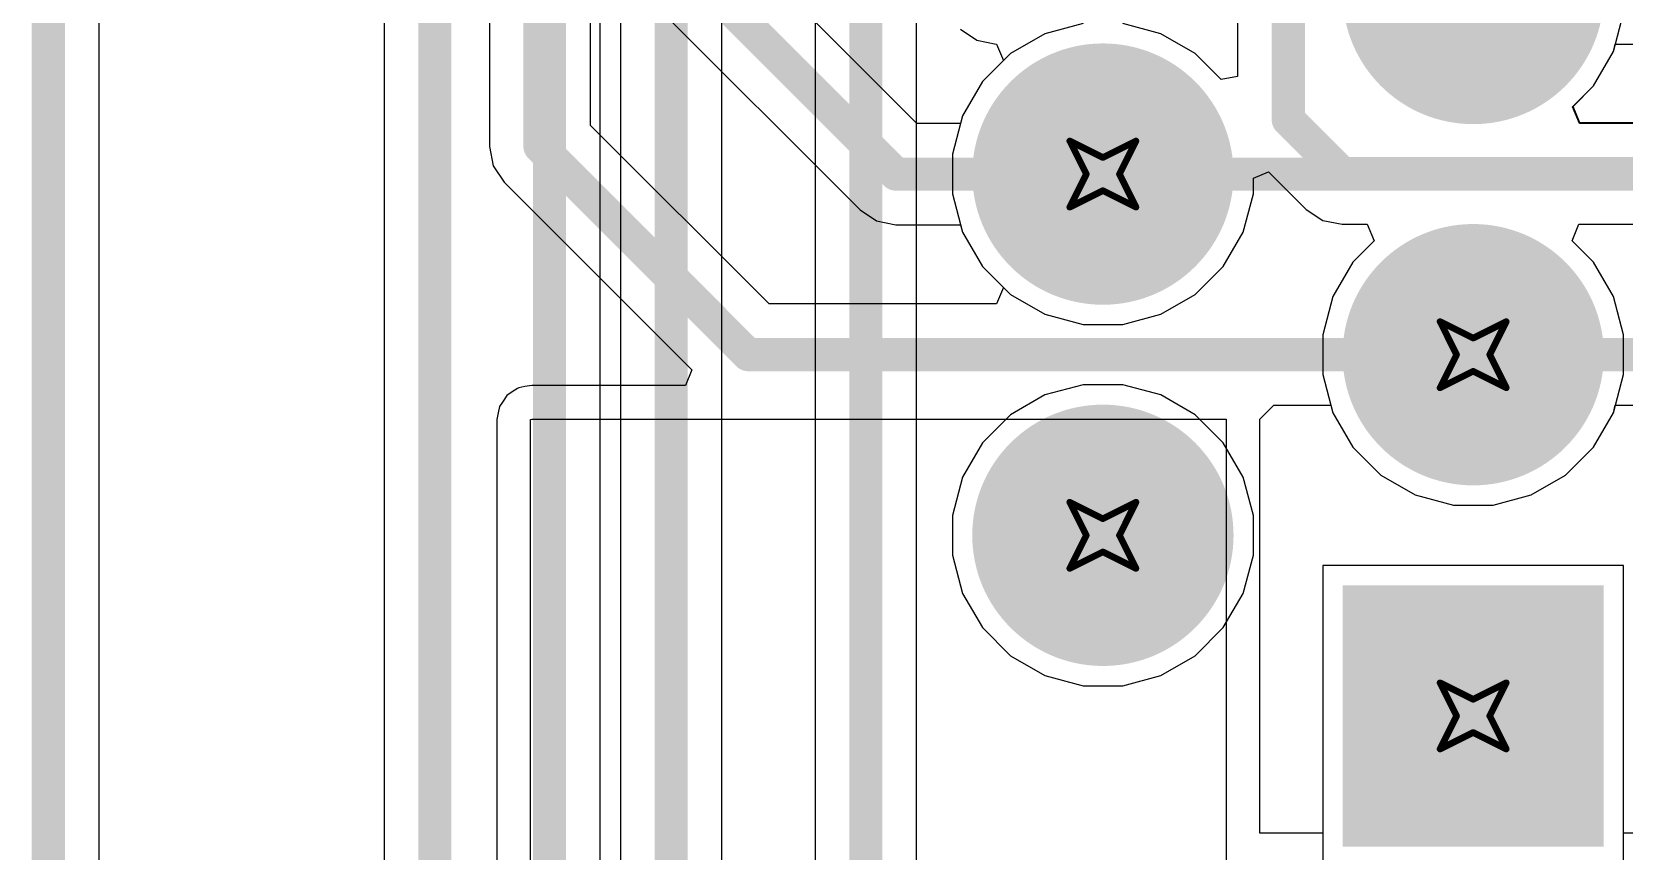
# Model space of a CAD drawing. Header units: inches. Extents: x -4 to 338, y -3 to 155.
# Drawn here: x -3.71 to 8.5, y 41.27 to 47.55 of the extents above; entities that cross this region are included whole.
import ezdxf

# ---------------------------------------------------------------- set-up
doc = ezdxf.new("R2010")
doc.units = ezdxf.units.IN
for name, color, linetype in [('Board Outline', 216, 'Continuous'), ('Bottom Layer', 5, 'Continuous'), ('Bottom Solder', 6, 'Continuous'), ('Drill Drawing', 1, 'Continuous'), ('Multi-Layer', 9, 'Continuous'), ('Pad Holes', 156, 'Continuous'), ('Top Layer', 1, 'Continuous'), ('Top Overlay', 2, 'Continuous'), ('Top Solder', 216, 'Continuous')]:
    doc.layers.add(name, color=color, linetype=linetype)

# ---------------------------------------------------------------- blocks, each defined once
blk = doc.blocks.new('A_DF_09_A_KG_T2S_23')
at = {"layer": 'Bottom Layer'}
h = blk.add_hatch(color=5, dxfattribs=at)
edge = h.paths.add_edge_path()
edge.add_arc((0, 1.42), 0.9, 0, 360)
h = blk.add_hatch(color=5, dxfattribs=at)
edge = h.paths.add_edge_path()
edge.add_arc((2.77, 1.42), 0.9, 0, 360)
blk.add_hatch(color=5, dxfattribs=at).paths.add_polyline_path([(4.64, 2.32), (6.44, 2.32), (6.44, 0.52), (4.64, 0.52)])
h = blk.add_hatch(color=5, dxfattribs=at)
edge = h.paths.add_edge_path()
edge.add_arc((1.385, -1.42), 0.9, 0, 360)
h = blk.add_hatch(color=5, dxfattribs=at)
edge = h.paths.add_edge_path()
edge.add_arc((4.155, -1.42), 0.9, 0, 360)
at = {"layer": 'Bottom Solder'}
h = blk.add_hatch(color=6, dxfattribs=at)
edge = h.paths.add_edge_path()
edge.add_arc((0, 1.42), 1.002, 0, 360)
h = blk.add_hatch(color=6, dxfattribs=at)
edge = h.paths.add_edge_path()
edge.add_arc((2.77, 1.42), 1.002, 0, 360)
blk.add_hatch(color=6, dxfattribs=at).paths.add_polyline_path([(4.538, 2.422), (6.542, 2.422), (6.542, 0.418), (4.538, 0.418)])
h = blk.add_hatch(color=6, dxfattribs=at)
edge = h.paths.add_edge_path()
edge.add_arc((1.385, -1.42), 1.002, 0, 360)
h = blk.add_hatch(color=6, dxfattribs=at)
edge = h.paths.add_edge_path()
edge.add_arc((4.155, -1.42), 1.002, 0, 360)
at = {"layer": 'Multi-Layer'}
h = blk.add_hatch(color=9, dxfattribs=at)
edge = h.paths.add_edge_path()
edge.add_arc((0, 1.42), 0.9, 0, 360)
h = blk.add_hatch(color=9, dxfattribs=at)
edge = h.paths.add_edge_path()
edge.add_arc((2.77, 1.42), 0.9, 0, 360)
h = blk.add_hatch(color=9, dxfattribs=at)
edge = h.paths.add_edge_path()
edge.add_arc((1.385, -1.42), 0.9, 0, 360)
h = blk.add_hatch(color=9, dxfattribs=at)
edge = h.paths.add_edge_path()
edge.add_arc((4.155, -1.42), 0.9, 0, 360)
at = {"layer": 'Pad Holes'}
h = blk.add_hatch(color=7, dxfattribs=at)
edge = h.paths.add_edge_path()
edge.add_arc((0, 1.42), 0.525, 0, 360)
h = blk.add_hatch(color=7, dxfattribs=at)
edge = h.paths.add_edge_path()
edge.add_arc((2.77, 1.42), 0.525, 0, 360)
h = blk.add_hatch(color=7, dxfattribs=at)
edge = h.paths.add_edge_path()
edge.add_arc((5.54, 1.42), 0.525, 0, 360)
h = blk.add_hatch(color=7, dxfattribs=at)
edge = h.paths.add_edge_path()
edge.add_arc((1.385, -1.42), 0.525, 0, 360)
h = blk.add_hatch(color=7, dxfattribs=at)
edge = h.paths.add_edge_path()
edge.add_arc((4.155, -1.42), 0.525, 0, 360)
at = {"layer": 'Top Layer'}
h = blk.add_hatch(color=1, dxfattribs=at)
edge = h.paths.add_edge_path()
edge.add_arc((0, 1.42), 0.9, 0, 360)
h = blk.add_hatch(color=1, dxfattribs=at)
edge = h.paths.add_edge_path()
edge.add_arc((2.77, 1.42), 0.9, 0, 360)
blk.add_hatch(color=1, dxfattribs=at).paths.add_polyline_path([(4.64, 2.32), (6.44, 2.32), (6.44, 0.52), (4.64, 0.52)])
h = blk.add_hatch(color=1, dxfattribs=at)
edge = h.paths.add_edge_path()
edge.add_arc((1.385, -1.42), 0.9, 0, 360)
h = blk.add_hatch(color=1, dxfattribs=at)
edge = h.paths.add_edge_path()
edge.add_arc((4.155, -1.42), 0.9, 0, 360)
at = {"layer": 'Top Solder'}
h = blk.add_hatch(color=216, dxfattribs=at)
edge = h.paths.add_edge_path()
edge.add_arc((0, 1.42), 1.002, 0, 360)
h = blk.add_hatch(color=216, dxfattribs=at)
edge = h.paths.add_edge_path()
edge.add_arc((2.77, 1.42), 1.002, 0, 360)
blk.add_hatch(color=216, dxfattribs=at).paths.add_polyline_path([(4.538, 2.422), (6.542, 2.422), (6.542, 0.418), (4.538, 0.418)])
h = blk.add_hatch(color=216, dxfattribs=at)
edge = h.paths.add_edge_path()
edge.add_arc((1.385, -1.42), 1.002, 0, 360)
h = blk.add_hatch(color=216, dxfattribs=at)
edge = h.paths.add_edge_path()
edge.add_arc((4.155, -1.42), 1.002, 0, 360)
at = {"layer": 'Top Overlay'}
blk.add_lwpolyline([(15.405, -9.5, 0.127, 0.127, 0), (-15.405, -9.5, 0.127, 0.127, 0)], format="xyseb", dxfattribs=at)

msp = doc.modelspace()

# ---------------------------------------------------------------- linework, layer by layer
at = {"layer": 'Board Outline'}
msp.add_lwpolyline([(-3.581, 94.077, 0.254, 0.254, 0), (-3.581, 1.34, 0.254, 0.254, 0)], format="xyseb", dxfattribs=at)
at = {"layer": 'Bottom Layer'}
for p, q in [((-3.192, 1.34), (-3.192, 94.077)), ((-0.199, 73.098), (-0.199, 46.672)), ((0.578, 46.833), (0.578, 72.937)), ((3.08, 46.849), (1.732, 48.196)), ((1.069, 47.761), (2.644, 46.186)), ((8.422, 47.4), (8.501, 47.693)), ((3.415, 47.571), (3.541, 47.486)), ((3.541, 47.486), (3.689, 47.457)), ((3.689, 47.457), (3.692, 47.457)), ((3.692, 47.457), (3.744, 47.33)), ((8.27, 47.137), (8.422, 47.4)), ((3.744, 47.33), (3.583, 47.169)), ((3.583, 47.169), (3.431, 46.906)), ((8.109, 46.976), (8.27, 47.137)), ((3.431, 46.906), (3.416, 46.849)), ((8.162, 46.849), (8.109, 46.976)), ((1.947, 45.464), (0.578, 46.833)), ((3.416, 46.849), (3.08, 46.849)), ((8.833, 46.849), (8.162, 46.849)), ((-0.199, 46.672), (-0.169, 46.523)), ((-0.169, 46.523), (-0.085, 46.397)), ((-0.085, 46.397), (1.355, 44.958)), ((2.644, 46.186), (2.77, 46.101)), ((2.77, 46.101), (2.919, 46.072)), ((2.919, 46.072), (3.416, 46.072)), ((3.416, 46.072), (3.431, 46.015)), ((3.431, 46.015), (3.583, 45.752)), ((3.583, 45.752), (3.744, 45.591)), ((3.744, 45.591), (3.692, 45.464)), ((3.692, 45.464), (1.947, 45.464)), ((1.355, 44.958), (1.306, 44.84)), ((0.027, 44.821), (0.018, 44.817)), ((0.074, 44.83), (0.027, 44.821)), ((0.027, 44.821), (0.027, 44.821)), ((0.027, 44.821), (0.027, 44.821)), ((0.126, 44.84), (0.074, 44.83)), ((1.306, 44.84), (0.126, 44.84)), ((0.126, 44.84), (0.126, 44.84)), ((0.126, 44.84), (0.126, 44.84)), ((-0.094, 44.719), (-0.122, 44.677)), ((-0.066, 44.761), (-0.094, 44.719)), ((-0.024, 44.789), (-0.066, 44.761)), ((-0.066, 44.761), (-0.066, 44.761)), ((-0.066, 44.761), (-0.066, 44.761)), ((0.018, 44.817), (-0.024, 44.789)), ((-0.131, 44.629), (-0.142, 44.578)), ((-0.142, 44.578), (-0.142, 38.745)), ((-0.122, 44.677), (-0.131, 44.629)), ((-0.122, 44.677), (-0.122, 44.677)), ((-0.122, 44.677), (-0.122, 44.677)), ((0.117, 44.578), (0.126, 44.581)), ((0.117, 38.745), (0.117, 44.578)), ((0.126, 44.581), (5.452, 44.581)), ((5.452, 44.581), (5.452, 41.148)), ((5.711, 44.581), (5.819, 44.687)), ((5.711, 41.407), (5.711, 44.581)), ((5.819, 44.687), (6.256, 44.687)), ((6.256, 44.687), (6.271, 44.63)), ((6.271, 44.63), (6.423, 44.367)), ((8.27, 44.367), (8.422, 44.63)), ((8.422, 44.63), (8.437, 44.687)), ((8.437, 44.687), (9.341, 44.687)), ((6.423, 44.367), (6.638, 44.152)), ((8.055, 44.152), (8.27, 44.367)), ((6.638, 44.152), (6.901, 44)), ((7.792, 44), (8.055, 44.152)), ((6.901, 44), (7.195, 43.921)), ((7.499, 43.921), (7.792, 44)), ((7.195, 43.921), (7.499, 43.921)), ((8.501, 43.459), (6.193, 43.459)), ((6.193, 43.459), (6.193, 41.407)), ((8.501, 41.407), (8.501, 43.459)), ((6.193, 41.407), (5.711, 41.407)), ((14.321, 41.407), (8.501, 41.407))]:
    msp.add_line(p, q, dxfattribs=at)
for points in [[(0.19, 46.672, 0.254, 0.254, 0), (0.19, 73.098, 0.254, 0.254, 0)], [(1.344, 48.035, 0.254, 0.254, 0), (2.919, 46.46, 0.254, 0.254, 0)], [(0.19, 46.672, 0.254, 0.254, 0), (1.787, 45.075, 0.254, 0.254, 0)], [(2.919, 46.46, 0.254, 0.254, 0), (4.507, 46.46, 0.254, 0.254, 0)], [(4.507, 46.46, 0.254, 0.254, 0), (8.994, 46.46, 0.254, 0.254, 0)], [(1.787, 45.075, 0.254, 0.254, 0), (7.347, 45.075, 0.254, 0.254, 0)], [(7.347, 45.075, 0.254, 0.254, 0), (9.341, 45.075, 0.254, 0.254, 0)]]:
    msp.add_lwpolyline(points, format="xyseb", dxfattribs=at)
for points in [[(0.126, 46.672, 0.127, 0.127, 1), (0.253, 46.672, 0.127, 0.127, 1)], [(0.126, 46.672, 0.127, 0.127, 1), (0.253, 46.672, 0.127, 0.127, 1)], [(2.855, 46.46, 0.127, 0.127, 1), (2.982, 46.46, 0.127, 0.127, 1)], [(2.855, 46.46, 0.127, 0.127, 1), (2.982, 46.46, 0.127, 0.127, 1)], [(4.443, 46.46, 0.127, 0.127, 1), (4.57, 46.46, 0.127, 0.127, 1)], [(4.443, 46.46, 0.127, 0.127, 1), (4.57, 46.46, 0.127, 0.127, 1)], [(1.723, 45.075, 0.127, 0.127, 1), (1.85, 45.075, 0.127, 0.127, 1)], [(1.723, 45.075, 0.127, 0.127, 1), (1.85, 45.075, 0.127, 0.127, 1)], [(7.283, 45.075, 0.127, 0.127, 1), (7.41, 45.075, 0.127, 0.127, 1)], [(7.283, 45.075, 0.127, 0.127, 1), (7.41, 45.075, 0.127, 0.127, 1)]]:
    msp.add_lwpolyline(points, format="xyseb", close=True, dxfattribs=at)
at = {"layer": 'Drill Drawing'}
for points in [[(4.253, 46.714, 0.0508, 0.0508, 0), (4.507, 46.587, 0.0508, 0.0508, 0)], [(4.253, 46.714, 0.0508, 0.0508, 0), (4.38, 46.46, 0.0508, 0.0508, 0)], [(4.507, 46.587, 0.0508, 0.0508, 0), (4.761, 46.714, 0.0508, 0.0508, 0)], [(4.634, 46.46, 0.0508, 0.0508, 0), (4.761, 46.714, 0.0508, 0.0508, 0)], [(4.253, 46.206, 0.0508, 0.0508, 0), (4.38, 46.46, 0.0508, 0.0508, 0)], [(4.634, 46.46, 0.0508, 0.0508, 0), (4.761, 46.206, 0.0508, 0.0508, 0)], [(4.253, 46.206, 0.0508, 0.0508, 0), (4.507, 46.333, 0.0508, 0.0508, 0)], [(4.507, 46.333, 0.0508, 0.0508, 0), (4.761, 46.206, 0.0508, 0.0508, 0)], [(7.093, 45.329, 0.0508, 0.0508, 0), (7.347, 45.202, 0.0508, 0.0508, 0)], [(7.093, 45.329, 0.0508, 0.0508, 0), (7.22, 45.075, 0.0508, 0.0508, 0)], [(7.347, 45.202, 0.0508, 0.0508, 0), (7.601, 45.329, 0.0508, 0.0508, 0)], [(7.474, 45.075, 0.0508, 0.0508, 0), (7.601, 45.329, 0.0508, 0.0508, 0)], [(7.093, 44.821, 0.0508, 0.0508, 0), (7.22, 45.075, 0.0508, 0.0508, 0)], [(7.474, 45.075, 0.0508, 0.0508, 0), (7.601, 44.821, 0.0508, 0.0508, 0)], [(7.093, 44.821, 0.0508, 0.0508, 0), (7.347, 44.948, 0.0508, 0.0508, 0)], [(7.347, 44.948, 0.0508, 0.0508, 0), (7.601, 44.821, 0.0508, 0.0508, 0)], [(4.253, 43.944, 0.0508, 0.0508, 0), (4.507, 43.817, 0.0508, 0.0508, 0)], [(4.253, 43.944, 0.0508, 0.0508, 0), (4.38, 43.69, 0.0508, 0.0508, 0)], [(4.507, 43.817, 0.0508, 0.0508, 0), (4.761, 43.944, 0.0508, 0.0508, 0)], [(4.634, 43.69, 0.0508, 0.0508, 0), (4.761, 43.944, 0.0508, 0.0508, 0)], [(4.253, 43.436, 0.0508, 0.0508, 0), (4.38, 43.69, 0.0508, 0.0508, 0)], [(4.634, 43.69, 0.0508, 0.0508, 0), (4.761, 43.436, 0.0508, 0.0508, 0)], [(4.253, 43.436, 0.0508, 0.0508, 0), (4.507, 43.563, 0.0508, 0.0508, 0)], [(4.507, 43.563, 0.0508, 0.0508, 0), (4.761, 43.436, 0.0508, 0.0508, 0)], [(7.093, 42.559, 0.0508, 0.0508, 0), (7.347, 42.432, 0.0508, 0.0508, 0)], [(7.093, 42.559, 0.0508, 0.0508, 0), (7.22, 42.305, 0.0508, 0.0508, 0)], [(7.347, 42.432, 0.0508, 0.0508, 0), (7.601, 42.559, 0.0508, 0.0508, 0)], [(7.474, 42.305, 0.0508, 0.0508, 0), (7.601, 42.559, 0.0508, 0.0508, 0)], [(7.093, 42.051, 0.0508, 0.0508, 0), (7.22, 42.305, 0.0508, 0.0508, 0)], [(7.474, 42.305, 0.0508, 0.0508, 0), (7.601, 42.051, 0.0508, 0.0508, 0)], [(7.093, 42.051, 0.0508, 0.0508, 0), (7.347, 42.178, 0.0508, 0.0508, 0)], [(7.347, 42.178, 0.0508, 0.0508, 0), (7.601, 42.051, 0.0508, 0.0508, 0)]]:
    msp.add_lwpolyline(points, format="xyseb", dxfattribs=at)
for points in [[(4.24, 46.714, 0.0254, 0.0254, 1), (4.265, 46.714, 0.0254, 0.0254, 1)], [(4.24, 46.714, 0.0254, 0.0254, 1), (4.265, 46.714, 0.0254, 0.0254, 1)], [(4.748, 46.714, 0.0254, 0.0254, 1), (4.773, 46.714, 0.0254, 0.0254, 1)], [(4.748, 46.714, 0.0254, 0.0254, 1), (4.773, 46.714, 0.0254, 0.0254, 1)], [(4.494, 46.587, 0.0254, 0.0254, 1), (4.519, 46.587, 0.0254, 0.0254, 1)], [(4.494, 46.587, 0.0254, 0.0254, 1), (4.519, 46.587, 0.0254, 0.0254, 1)], [(4.367, 46.46, 0.0254, 0.0254, 1), (4.392, 46.46, 0.0254, 0.0254, 1)], [(4.367, 46.46, 0.0254, 0.0254, 1), (4.392, 46.46, 0.0254, 0.0254, 1)], [(4.621, 46.46, 0.0254, 0.0254, 1), (4.646, 46.46, 0.0254, 0.0254, 1)], [(4.621, 46.46, 0.0254, 0.0254, 1), (4.646, 46.46, 0.0254, 0.0254, 1)], [(4.494, 46.333, 0.0254, 0.0254, 1), (4.519, 46.333, 0.0254, 0.0254, 1)], [(4.494, 46.333, 0.0254, 0.0254, 1), (4.519, 46.333, 0.0254, 0.0254, 1)], [(4.24, 46.206, 0.0254, 0.0254, 1), (4.265, 46.206, 0.0254, 0.0254, 1)], [(4.24, 46.206, 0.0254, 0.0254, 1), (4.265, 46.206, 0.0254, 0.0254, 1)], [(4.748, 46.206, 0.0254, 0.0254, 1), (4.773, 46.206, 0.0254, 0.0254, 1)], [(4.748, 46.206, 0.0254, 0.0254, 1), (4.773, 46.206, 0.0254, 0.0254, 1)], [(7.08, 45.329, 0.0254, 0.0254, 1), (7.105, 45.329, 0.0254, 0.0254, 1)], [(7.08, 45.329, 0.0254, 0.0254, 1), (7.105, 45.329, 0.0254, 0.0254, 1)], [(7.588, 45.329, 0.0254, 0.0254, 1), (7.613, 45.329, 0.0254, 0.0254, 1)], [(7.588, 45.329, 0.0254, 0.0254, 1), (7.613, 45.329, 0.0254, 0.0254, 1)], [(7.334, 45.202, 0.0254, 0.0254, 1), (7.359, 45.202, 0.0254, 0.0254, 1)], [(7.334, 45.202, 0.0254, 0.0254, 1), (7.359, 45.202, 0.0254, 0.0254, 1)], [(7.207, 45.075, 0.0254, 0.0254, 1), (7.232, 45.075, 0.0254, 0.0254, 1)], [(7.207, 45.075, 0.0254, 0.0254, 1), (7.232, 45.075, 0.0254, 0.0254, 1)], [(7.461, 45.075, 0.0254, 0.0254, 1), (7.486, 45.075, 0.0254, 0.0254, 1)], [(7.461, 45.075, 0.0254, 0.0254, 1), (7.486, 45.075, 0.0254, 0.0254, 1)], [(7.334, 44.948, 0.0254, 0.0254, 1), (7.359, 44.948, 0.0254, 0.0254, 1)], [(7.334, 44.948, 0.0254, 0.0254, 1), (7.359, 44.948, 0.0254, 0.0254, 1)], [(7.08, 44.821, 0.0254, 0.0254, 1), (7.105, 44.821, 0.0254, 0.0254, 1)], [(7.08, 44.821, 0.0254, 0.0254, 1), (7.105, 44.821, 0.0254, 0.0254, 1)], [(7.588, 44.821, 0.0254, 0.0254, 1), (7.613, 44.821, 0.0254, 0.0254, 1)], [(7.588, 44.821, 0.0254, 0.0254, 1), (7.613, 44.821, 0.0254, 0.0254, 1)], [(4.24, 43.944, 0.0254, 0.0254, 1), (4.265, 43.944, 0.0254, 0.0254, 1)], [(4.24, 43.944, 0.0254, 0.0254, 1), (4.265, 43.944, 0.0254, 0.0254, 1)], [(4.748, 43.944, 0.0254, 0.0254, 1), (4.773, 43.944, 0.0254, 0.0254, 1)], [(4.748, 43.944, 0.0254, 0.0254, 1), (4.773, 43.944, 0.0254, 0.0254, 1)], [(4.494, 43.817, 0.0254, 0.0254, 1), (4.519, 43.817, 0.0254, 0.0254, 1)], [(4.494, 43.817, 0.0254, 0.0254, 1), (4.519, 43.817, 0.0254, 0.0254, 1)], [(4.367, 43.69, 0.0254, 0.0254, 1), (4.392, 43.69, 0.0254, 0.0254, 1)], [(4.367, 43.69, 0.0254, 0.0254, 1), (4.392, 43.69, 0.0254, 0.0254, 1)], [(4.621, 43.69, 0.0254, 0.0254, 1), (4.646, 43.69, 0.0254, 0.0254, 1)], [(4.621, 43.69, 0.0254, 0.0254, 1), (4.646, 43.69, 0.0254, 0.0254, 1)], [(4.494, 43.563, 0.0254, 0.0254, 1), (4.519, 43.563, 0.0254, 0.0254, 1)], [(4.494, 43.563, 0.0254, 0.0254, 1), (4.519, 43.563, 0.0254, 0.0254, 1)], [(4.24, 43.436, 0.0254, 0.0254, 1), (4.265, 43.436, 0.0254, 0.0254, 1)], [(4.24, 43.436, 0.0254, 0.0254, 1), (4.265, 43.436, 0.0254, 0.0254, 1)], [(4.748, 43.436, 0.0254, 0.0254, 1), (4.773, 43.436, 0.0254, 0.0254, 1)], [(4.748, 43.436, 0.0254, 0.0254, 1), (4.773, 43.436, 0.0254, 0.0254, 1)], [(7.08, 42.559, 0.0254, 0.0254, 1), (7.105, 42.559, 0.0254, 0.0254, 1)], [(7.08, 42.559, 0.0254, 0.0254, 1), (7.105, 42.559, 0.0254, 0.0254, 1)], [(7.588, 42.559, 0.0254, 0.0254, 1), (7.613, 42.559, 0.0254, 0.0254, 1)], [(7.588, 42.559, 0.0254, 0.0254, 1), (7.613, 42.559, 0.0254, 0.0254, 1)], [(7.334, 42.432, 0.0254, 0.0254, 1), (7.359, 42.432, 0.0254, 0.0254, 1)], [(7.334, 42.432, 0.0254, 0.0254, 1), (7.359, 42.432, 0.0254, 0.0254, 1)], [(7.207, 42.305, 0.0254, 0.0254, 1), (7.232, 42.305, 0.0254, 0.0254, 1)], [(7.207, 42.305, 0.0254, 0.0254, 1), (7.232, 42.305, 0.0254, 0.0254, 1)], [(7.461, 42.305, 0.0254, 0.0254, 1), (7.486, 42.305, 0.0254, 0.0254, 1)], [(7.461, 42.305, 0.0254, 0.0254, 1), (7.486, 42.305, 0.0254, 0.0254, 1)], [(7.334, 42.178, 0.0254, 0.0254, 1), (7.359, 42.178, 0.0254, 0.0254, 1)], [(7.334, 42.178, 0.0254, 0.0254, 1), (7.359, 42.178, 0.0254, 0.0254, 1)], [(7.08, 42.051, 0.0254, 0.0254, 1), (7.105, 42.051, 0.0254, 0.0254, 1)], [(7.08, 42.051, 0.0254, 0.0254, 1), (7.105, 42.051, 0.0254, 0.0254, 1)], [(7.588, 42.051, 0.0254, 0.0254, 1), (7.613, 42.051, 0.0254, 0.0254, 1)], [(7.588, 42.051, 0.0254, 0.0254, 1), (7.613, 42.051, 0.0254, 0.0254, 1)]]:
    msp.add_lwpolyline(points, format="xyseb", close=True, dxfattribs=at)
at = {"layer": 'Top Layer'}
for p, q in [((-3.192, 1.34), (-3.192, 94.077)), ((-1.005, 55.603), (-1.005, 27.425)), ((0.651, 28.218), (0.651, 54.305)), ((0.808, 53.543), (0.808, 28.841)), ((1.585, 29.002), (1.585, 53.382)), ((2.3, 51.534), (2.3, 41.034)), ((3.077, 41.195), (3.077, 51.373)), ((5.54, 48.481), (5.54, 47.209)), ((4.061, 47.536), (3.798, 47.384)), ((4.355, 47.614), (4.061, 47.536)), ((4.952, 47.536), (4.659, 47.614)), ((5.215, 47.384), (4.952, 47.536)), ((8.27, 47.137), (8.422, 47.4)), ((8.422, 47.4), (8.437, 47.457)), ((8.437, 47.457), (8.636, 47.457)), ((3.798, 47.384), (3.583, 47.169)), ((5.413, 47.185), (5.215, 47.384)), ((3.583, 47.169), (3.431, 46.906)), ((5.54, 47.209), (5.413, 47.185)), ((8.113, 46.979), (8.27, 47.137)), ((3.431, 46.906), (3.353, 46.612)), ((8.165, 46.852), (8.113, 46.979)), ((8.769, 46.852), (8.165, 46.852)), ((3.353, 46.612), (3.353, 46.308)), ((5.661, 46.429), (5.778, 46.478)), ((5.661, 46.308), (5.661, 46.429)), ((5.778, 46.478), (6.067, 46.189)), ((3.353, 46.308), (3.431, 46.015)), ((5.582, 46.015), (5.661, 46.308)), ((6.067, 46.189), (6.193, 46.105)), ((6.193, 46.105), (6.342, 46.075)), ((6.342, 46.075), (6.535, 46.075)), ((6.535, 46.075), (6.588, 45.948)), ((8.105, 45.948), (8.158, 46.075)), ((8.158, 46.075), (8.93, 46.075)), ((3.431, 46.015), (3.583, 45.752)), ((5.43, 45.752), (5.582, 46.015)), ((6.588, 45.948), (6.423, 45.784)), ((8.27, 45.784), (8.105, 45.948)), ((3.583, 45.752), (3.798, 45.537)), ((5.215, 45.537), (5.43, 45.752)), ((6.423, 45.784), (6.271, 45.521)), ((8.422, 45.521), (8.27, 45.784)), ((3.798, 45.537), (4.061, 45.385)), ((4.952, 45.385), (5.215, 45.537)), ((6.271, 45.521), (6.193, 45.227)), ((8.501, 45.227), (8.422, 45.521)), ((4.061, 45.385), (4.355, 45.306)), ((4.659, 45.306), (4.952, 45.385)), ((4.355, 45.306), (4.659, 45.306)), ((6.193, 45.227), (6.193, 44.923)), ((8.501, 44.923), (8.501, 45.227)), ((4.355, 44.844), (4.061, 44.766)), ((4.659, 44.844), (4.355, 44.844)), ((4.952, 44.766), (4.659, 44.844)), ((6.193, 44.923), (6.271, 44.63)), ((8.422, 44.63), (8.501, 44.923)), ((4.061, 44.766), (3.798, 44.614)), ((5.215, 44.614), (4.952, 44.766)), ((3.798, 44.614), (3.583, 44.399)), ((5.43, 44.399), (5.215, 44.614)), ((6.271, 44.63), (6.423, 44.367)), ((8.27, 44.367), (8.422, 44.63)), ((3.583, 44.399), (3.431, 44.136)), ((5.582, 44.136), (5.43, 44.399)), ((6.423, 44.367), (6.638, 44.152)), ((8.055, 44.152), (8.27, 44.367)), ((3.431, 44.136), (3.353, 43.842)), ((5.661, 43.842), (5.582, 44.136)), ((6.638, 44.152), (6.901, 44)), ((7.792, 44), (8.055, 44.152)), ((6.901, 44), (7.195, 43.921)), ((7.499, 43.921), (7.792, 44)), ((7.195, 43.921), (7.499, 43.921)), ((3.353, 43.842), (3.353, 43.538)), ((5.661, 43.538), (5.661, 43.842)), ((3.353, 43.538), (3.431, 43.245)), ((5.582, 43.245), (5.661, 43.538)), ((8.501, 43.459), (6.193, 43.459)), ((6.193, 43.459), (6.193, 41.151)), ((8.501, 41.151), (8.501, 43.459)), ((3.431, 43.245), (3.583, 42.982)), ((5.43, 42.982), (5.582, 43.245)), ((3.583, 42.982), (3.798, 42.767)), ((5.215, 42.767), (5.43, 42.982)), ((3.798, 42.767), (4.061, 42.615)), ((4.952, 42.615), (5.215, 42.767)), ((4.061, 42.615), (4.355, 42.536)), ((4.355, 42.536), (4.659, 42.536)), ((4.659, 42.536), (4.952, 42.615))]:
    msp.add_line(p, q, dxfattribs=at)
for points in [[(-0.617, 27.425, 0.254, 0.254, 0), (-0.617, 55.603, 0.254, 0.254, 0)], [(0.262, 28.057, 0.254, 0.254, 0), (0.262, 54.466, 0.254, 0.254, 0)], [(1.196, 28.841, 0.254, 0.254, 0), (1.196, 53.543, 0.254, 0.254, 0)], [(2.688, 41.034, 0.254, 0.254, 0), (2.688, 51.534, 0.254, 0.254, 0)], [(5.929, 46.877, 0.254, 0.254, 0), (5.929, 48.951, 0.254, 0.254, 0)], [(5.929, 46.877, 0.254, 0.254, 0), (6.342, 46.464, 0.254, 0.254, 0)], [(6.342, 46.464, 0.254, 0.254, 0), (8.93, 46.464, 0.254, 0.254, 0)]]:
    msp.add_lwpolyline(points, format="xyseb", dxfattribs=at)
for points in [[(5.865, 46.877, 0.127, 0.127, 1), (5.992, 46.877, 0.127, 0.127, 1)], [(5.865, 46.877, 0.127, 0.127, 1), (5.992, 46.877, 0.127, 0.127, 1)], [(6.278, 46.464, 0.127, 0.127, 1), (6.405, 46.464, 0.127, 0.127, 1)], [(6.278, 46.464, 0.127, 0.127, 1), (6.405, 46.464, 0.127, 0.127, 1)]]:
    msp.add_lwpolyline(points, format="xyseb", close=True, dxfattribs=at)

# ---------------------------------------------------------------- block references
at = {"rotation": 270}
msp.add_blockref('A_DF_09_A_KG_T2S_23', (5.927, 47.845), dxfattribs=at)

doc.saveas('drawing.dxf')
